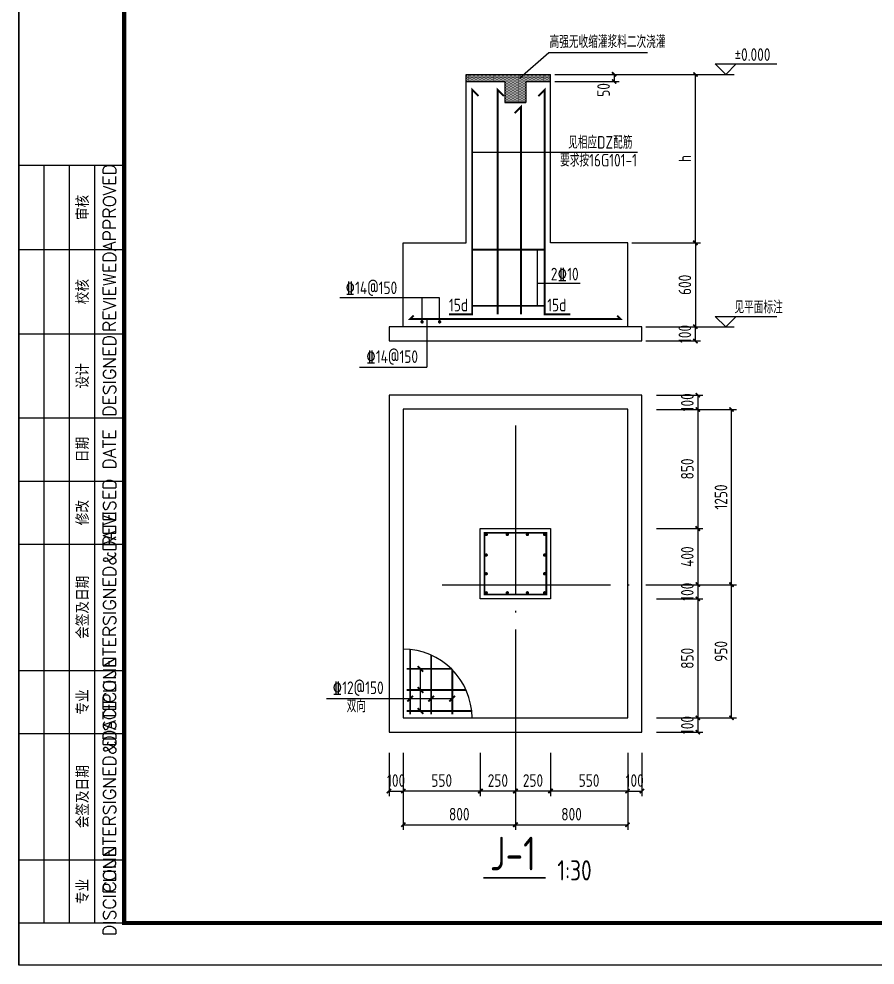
# Model space of a CAD drawing. Header units: millimetres. Extents: x 866561 to 876967, y 40200 to 44891.
# Drawn here: x 867507.5 to 867710.8, y 40201.4 to 40426.1 of the extents above; entities that cross this region are included whole.
import ezdxf
from ezdxf.enums import TextEntityAlignment as Align

# ---------------------------------------------------------------- set-up
doc = ezdxf.new("R2010")
doc.units = ezdxf.units.MM
doc.header["$LTSCALE"] = 1000
doc.header["$MEASUREMENT"] = 0
doc.linetypes.add('DOTE', pattern=[2.42, 2, -0.2, 0.02, -0.2])
for name, color, linetype in [('1505', 2, 'Continuous'), ('1525', 1, 'Continuous'), ('1526', 7, 'Continuous'), ('1527', 7, 'Continuous'), ('1530', 253, 'Continuous'), ('1534', 7, 'Continuous'), ('DIM', 7, 'Continuous'), ('DOTE', 1, 'DOTE'), ('图名下划线', 7, 'Continuous'), ('文字', 7, 'Continuous'), ('构造柱', 3, 'Continuous')]:
    doc.layers.add(name, color=color, linetype=linetype)
doc.styles.add('ECEC_TK', font='txt_l.shx', dxfattribs={"bigfont": 'hztxt_l.shx'})
doc.styles.add('GBHZ', font='gbenor.shx', dxfattribs={"width": 0.9, "bigfont": 'gbcbig.shx'})
doc.dimstyles.new('Y30', dxfattribs={"dimscale": 0, "dimtxt": 3, "dimasz": 0.01, "dimexe": 1.2, "dimexo": 1, "dimgap": 1, "dimtad": 1, "dimdec": 0, "dimlfac": 30, "dimzin": 0, "dimdsep": 46, "dimtxsty": 'GBHZ', "dimblk1": 'DX', "dimblk2": 'DX', "dimsah": 1, "dimcen": 0.09, "dimdle": 1, "dimadec": 0, "dimazin": 0, "dimtfac": 1, "dimtdec": 0, "dimtix": 1, "dimtmove": 2, "dimatfit": 3, "dimldrblk": 'DX', "dimfxl": 0, "dimtolj": 1, "dimtzin": 0, "dimarcsym": 0})

# ---------------------------------------------------------------- blocks, each defined once
blk = doc.blocks.new('DX')
at = {"color": 0, "linetype": 'ByBlock', "const_width": 40}
blk.add_lwpolyline([(-54, -51), (46, 49)], dxfattribs=at)
blk = doc.blocks.new('*D52')
at = {"layer": 'Defpoints', "color": 0, "transparency": 16777216}
for p in [(867595.4, 40252.8), (867598.74, 40252.8), (867598.74, 40242.7)]:
    blk.add_point(p, dxfattribs=at)
at = {"layer": 'dim', "color": 0, "lineweight": -2, "transparency": 16777216}
for p, q in [((867595.4, 40251.8), (867595.4, 40241.5)), ((867598.74, 40251.8), (867598.74, 40241.5)), ((867595.39, 40242.7), (867595.38, 40242.7)), ((867595.4, 40242.7), (867598.74, 40242.7)), ((867598.75, 40242.7), (867598.76, 40242.7))]:
    blk.add_line(p, q, dxfattribs=at)
at = {"layer": 'dim', "color": 0, "lineweight": -2, "transparency": 16777216, "xscale": 0.01, "yscale": 0.01, "zscale": 0.01}
blk.add_blockref('DX', (867595.4, 40242.7), dxfattribs=at)
at = {"layer": 'dim', "color": 0, "lineweight": -2, "transparency": 16777216, "xscale": 0.01, "yscale": 0.01, "zscale": 0.01, "rotation": 180}
blk.add_blockref('DX', (867598.74, 40242.7), dxfattribs=at)
at = {"layer": 'dim', "color": 0, "transparency": 16777216, "insert": (867597.07, 40245.2), "char_height": 3, "attachment_point": 5, "style": 'GBHZ'}
blk.add_mtext('\\A1;100', dxfattribs=at)
blk = doc.blocks.new('*D53')
at = {"layer": 'Defpoints', "color": 0, "transparency": 16777216}
for p in [(867633.74, 40252.8), (867652.07, 40252.8), (867633.74, 40242.7)]:
    blk.add_point(p, dxfattribs=at)
at = {"layer": 'dim', "color": 0, "lineweight": -2, "transparency": 16777216}
for p, q in [((867633.74, 40251.8), (867633.74, 40241.5)), ((867652.07, 40251.8), (867652.07, 40241.5)), ((867652.06, 40242.7), (867633.75, 40242.7))]:
    blk.add_line(p, q, dxfattribs=at)
at = {"layer": 'dim', "color": 0, "lineweight": -2, "transparency": 16777216, "xscale": 0.01, "yscale": 0.01, "zscale": 0.01, "rotation": 180}
blk.add_blockref('DX', (867633.74, 40242.7), dxfattribs=at)
at = {"layer": 'dim', "color": 0, "lineweight": -2, "transparency": 16777216, "xscale": 0.01, "yscale": 0.01, "zscale": 0.01}
blk.add_blockref('DX', (867652.07, 40242.7), dxfattribs=at)
at = {"layer": 'dim', "color": 0, "transparency": 16777216, "insert": (867642.9, 40245.2), "char_height": 3, "attachment_point": 5, "style": 'GBHZ'}
blk.add_mtext('\\A1;550', dxfattribs=at)
blk = doc.blocks.new('*D54')
at = {"layer": 'Defpoints', "color": 0, "transparency": 16777216}
for p in [(867625.4, 40252.8), (867633.74, 40252.8), (867625.4, 40242.7)]:
    blk.add_point(p, dxfattribs=at)
at = {"layer": 'dim', "color": 0, "lineweight": -2, "transparency": 16777216}
for p, q in [((867625.4, 40251.8), (867625.4, 40241.5)), ((867633.74, 40251.8), (867633.74, 40241.5)), ((867633.73, 40242.7), (867625.41, 40242.7))]:
    blk.add_line(p, q, dxfattribs=at)
at = {"layer": 'dim', "color": 0, "lineweight": -2, "transparency": 16777216, "xscale": 0.01, "yscale": 0.01, "zscale": 0.01, "rotation": 180}
blk.add_blockref('DX', (867625.4, 40242.7), dxfattribs=at)
at = {"layer": 'dim', "color": 0, "lineweight": -2, "transparency": 16777216, "xscale": 0.01, "yscale": 0.01, "zscale": 0.01}
blk.add_blockref('DX', (867633.74, 40242.7), dxfattribs=at)
at = {"layer": 'dim', "color": 0, "transparency": 16777216, "insert": (867629.57, 40245.2), "char_height": 3, "attachment_point": 5, "style": 'GBHZ'}
blk.add_mtext('\\A1;250', dxfattribs=at)
blk = doc.blocks.new('*D55')
at = {"layer": 'Defpoints', "color": 0, "transparency": 16777216}
for p in [(867617.07, 40252.8), (867625.4, 40252.8), (867617.07, 40242.7)]:
    blk.add_point(p, dxfattribs=at)
at = {"layer": 'dim', "color": 0, "lineweight": -2, "transparency": 16777216}
for p, q in [((867617.07, 40251.8), (867617.07, 40241.5)), ((867625.4, 40251.8), (867625.4, 40241.5)), ((867625.39, 40242.7), (867617.08, 40242.7))]:
    blk.add_line(p, q, dxfattribs=at)
at = {"layer": 'dim', "color": 0, "lineweight": -2, "transparency": 16777216, "xscale": 0.01, "yscale": 0.01, "zscale": 0.01, "rotation": 180}
blk.add_blockref('DX', (867617.07, 40242.7), dxfattribs=at)
at = {"layer": 'dim', "color": 0, "lineweight": -2, "transparency": 16777216, "xscale": 0.01, "yscale": 0.01, "zscale": 0.01}
blk.add_blockref('DX', (867625.4, 40242.7), dxfattribs=at)
at = {"layer": 'dim', "color": 0, "transparency": 16777216, "insert": (867621.24, 40245.2), "char_height": 3, "attachment_point": 5, "style": 'GBHZ'}
blk.add_mtext('\\A1;250', dxfattribs=at)
blk = doc.blocks.new('*D56')
at = {"layer": 'Defpoints', "color": 0, "transparency": 16777216}
for p in [(867598.74, 40252.8), (867617.07, 40252.8), (867598.74, 40242.7)]:
    blk.add_point(p, dxfattribs=at)
at = {"layer": 'dim', "color": 0, "lineweight": -2, "transparency": 16777216}
for p, q in [((867598.74, 40251.8), (867598.74, 40241.5)), ((867617.07, 40251.8), (867617.07, 40241.5)), ((867617.06, 40242.7), (867598.75, 40242.7))]:
    blk.add_line(p, q, dxfattribs=at)
at = {"layer": 'dim', "color": 0, "lineweight": -2, "transparency": 16777216, "xscale": 0.01, "yscale": 0.01, "zscale": 0.01, "rotation": 180}
blk.add_blockref('DX', (867598.74, 40242.7), dxfattribs=at)
at = {"layer": 'dim', "color": 0, "lineweight": -2, "transparency": 16777216, "xscale": 0.01, "yscale": 0.01, "zscale": 0.01}
blk.add_blockref('DX', (867617.07, 40242.7), dxfattribs=at)
at = {"layer": 'dim', "color": 0, "transparency": 16777216, "insert": (867607.9, 40245.2), "char_height": 3, "attachment_point": 5, "style": 'GBHZ'}
blk.add_mtext('\\A1;550', dxfattribs=at)
blk = doc.blocks.new('*D57')
at = {"layer": 'Defpoints', "color": 0, "transparency": 16777216}
for p in [(867652.07, 40252.8), (867655.4, 40252.8), (867655.4, 40242.7)]:
    blk.add_point(p, dxfattribs=at)
at = {"layer": 'dim', "color": 0, "lineweight": -2, "transparency": 16777216}
for p, q in [((867652.07, 40251.8), (867652.07, 40241.5)), ((867655.4, 40251.8), (867655.4, 40241.5)), ((867652.06, 40242.7), (867652.05, 40242.7)), ((867652.07, 40242.7), (867655.4, 40242.7)), ((867655.41, 40242.7), (867655.42, 40242.7))]:
    blk.add_line(p, q, dxfattribs=at)
at = {"layer": 'dim', "color": 0, "lineweight": -2, "transparency": 16777216, "xscale": 0.01, "yscale": 0.01, "zscale": 0.01}
blk.add_blockref('DX', (867652.07, 40242.7), dxfattribs=at)
at = {"layer": 'dim', "color": 0, "lineweight": -2, "transparency": 16777216, "xscale": 0.01, "yscale": 0.01, "zscale": 0.01, "rotation": 180}
blk.add_blockref('DX', (867655.4, 40242.7), dxfattribs=at)
at = {"layer": 'dim', "color": 0, "transparency": 16777216, "insert": (867653.74, 40245.2), "char_height": 3, "attachment_point": 5, "style": 'GBHZ'}
blk.add_mtext('\\A1;100', dxfattribs=at)
blk = doc.blocks.new('*D58')
at = {"layer": 'Defpoints', "color": 0, "transparency": 16777216}
for p in [(867598.74, 40252.8), (867625.4, 40252.8), (867625.4, 40234.7)]:
    blk.add_point(p, dxfattribs=at)
at = {"layer": 'dim', "color": 0, "lineweight": -2, "transparency": 16777216}
for p, q in [((867598.74, 40251.8), (867598.74, 40233.5)), ((867625.4, 40251.8), (867625.4, 40233.5)), ((867598.75, 40234.7), (867625.39, 40234.7))]:
    blk.add_line(p, q, dxfattribs=at)
at = {"layer": 'dim', "color": 0, "lineweight": -2, "transparency": 16777216, "xscale": 0.01, "yscale": 0.01, "zscale": 0.01, "rotation": 180}
blk.add_blockref('DX', (867598.74, 40234.7), dxfattribs=at)
at = {"layer": 'dim', "color": 0, "lineweight": -2, "transparency": 16777216, "xscale": 0.01, "yscale": 0.01, "zscale": 0.01}
blk.add_blockref('DX', (867625.4, 40234.7), dxfattribs=at)
at = {"layer": 'dim', "color": 0, "transparency": 16777216, "insert": (867612.07, 40237.2), "char_height": 3, "attachment_point": 5, "style": 'GBHZ'}
blk.add_mtext('\\A1;800', dxfattribs=at)
blk = doc.blocks.new('*D24')
at = {"layer": 'Defpoints', "color": 0, "transparency": 16777216}
for p in [(867625.4, 40252.8), (867652.07, 40252.8), (867652.07, 40234.7)]:
    blk.add_point(p, dxfattribs=at)
at = {"layer": 'dim', "color": 0, "lineweight": -2, "transparency": 16777216}
for p, q in [((867625.4, 40251.8), (867625.4, 40233.5)), ((867652.07, 40251.8), (867652.07, 40233.5)), ((867625.41, 40234.7), (867652.06, 40234.7))]:
    blk.add_line(p, q, dxfattribs=at)
at = {"layer": 'dim', "color": 0, "lineweight": -2, "transparency": 16777216, "xscale": 0.01, "yscale": 0.01, "zscale": 0.01, "rotation": 180}
blk.add_blockref('DX', (867625.4, 40234.7), dxfattribs=at)
at = {"layer": 'dim', "color": 0, "lineweight": -2, "transparency": 16777216, "xscale": 0.01, "yscale": 0.01, "zscale": 0.01}
blk.add_blockref('DX', (867652.07, 40234.7), dxfattribs=at)
at = {"layer": 'dim', "color": 0, "transparency": 16777216, "insert": (867638.74, 40237.2), "char_height": 3, "attachment_point": 5, "style": 'GBHZ'}
blk.add_mtext('\\A1;800', dxfattribs=at)
blk = doc.blocks.new('*D25')
at = {"layer": 'Defpoints', "color": 0, "transparency": 16777216}
for p in [(867657.9, 40336.73), (867657.9, 40333.39), (867668.73, 40333.39)]:
    blk.add_point(p, dxfattribs=at)
at = {"layer": 'dim', "color": 0, "lineweight": -2, "transparency": 16777216}
for p, q in [((867658.9, 40336.73), (867669.93, 40336.73)), ((867668.73, 40336.74), (867668.73, 40336.75)), ((867668.73, 40336.73), (867668.73, 40333.39)), ((867658.9, 40333.39), (867669.93, 40333.39)), ((867668.73, 40333.38), (867668.73, 40333.37))]:
    blk.add_line(p, q, dxfattribs=at)
at = {"layer": 'dim', "color": 0, "lineweight": -2, "transparency": 16777216, "xscale": 0.01, "yscale": 0.01, "zscale": 0.01}
for p, rotation in [((867668.73, 40336.73), 270), ((867668.73, 40333.39), 90)]:
    blk.add_blockref('DX', p, dxfattribs=dict(at, rotation=rotation))
at = {"layer": 'dim', "color": 0, "transparency": 16777216, "insert": (867666.23, 40335.06), "char_height": 3, "attachment_point": 5, "rotation": 90, "style": 'GBHZ'}
blk.add_mtext('\\A1;100', dxfattribs=at)
blk = doc.blocks.new('*D26')
at = {"layer": 'Defpoints', "color": 0, "transparency": 16777216}
for p in [(867657.9, 40333.39), (867657.9, 40305.06), (867668.73, 40305.06)]:
    blk.add_point(p, dxfattribs=at)
at = {"layer": 'dim', "color": 0, "lineweight": -2, "transparency": 16777216}
for p, q in [((867658.9, 40333.39), (867669.93, 40333.39)), ((867668.73, 40333.38), (867668.73, 40305.07)), ((867658.9, 40305.06), (867669.93, 40305.06))]:
    blk.add_line(p, q, dxfattribs=at)
at = {"layer": 'dim', "color": 0, "lineweight": -2, "transparency": 16777216, "xscale": 0.01, "yscale": 0.01, "zscale": 0.01}
for p, rotation in [((867668.73, 40333.39), 90), ((867668.73, 40305.06), 270)]:
    blk.add_blockref('DX', p, dxfattribs=dict(at, rotation=rotation))
at = {"layer": 'dim', "color": 0, "transparency": 16777216, "insert": (867666.23, 40319.23), "char_height": 3, "attachment_point": 5, "rotation": 90, "style": 'GBHZ'}
blk.add_mtext('\\A1;850', dxfattribs=at)
blk = doc.blocks.new('*D27')
at = {"layer": 'Defpoints', "color": 0, "transparency": 16777216}
for p in [(867657.9, 40305.06), (867657.9, 40291.73), (867668.73, 40291.73)]:
    blk.add_point(p, dxfattribs=at)
at = {"layer": 'dim', "color": 0, "lineweight": -2, "transparency": 16777216}
for p, q in [((867658.9, 40305.06), (867669.93, 40305.06)), ((867668.73, 40305.05), (867668.73, 40291.74)), ((867658.9, 40291.73), (867669.93, 40291.73))]:
    blk.add_line(p, q, dxfattribs=at)
at = {"layer": 'dim', "color": 0, "lineweight": -2, "transparency": 16777216, "xscale": 0.01, "yscale": 0.01, "zscale": 0.01}
for p, rotation in [((867668.73, 40305.06), 90), ((867668.73, 40291.73), 270)]:
    blk.add_blockref('DX', p, dxfattribs=dict(at, rotation=rotation))
at = {"layer": 'dim', "color": 0, "transparency": 16777216, "insert": (867666.23, 40298.39), "char_height": 3, "attachment_point": 5, "rotation": 90, "style": 'GBHZ'}
blk.add_mtext('\\A1;400', dxfattribs=at)
blk = doc.blocks.new('*D28')
at = {"layer": 'Defpoints', "color": 0, "transparency": 16777216}
for p in [(867657.9, 40291.73), (867657.9, 40288.39), (867668.73, 40288.39)]:
    blk.add_point(p, dxfattribs=at)
at = {"layer": 'dim', "color": 0, "lineweight": -2, "transparency": 16777216}
for p, q in [((867658.9, 40291.73), (867669.93, 40291.73)), ((867668.73, 40291.74), (867668.73, 40291.75)), ((867668.73, 40291.73), (867668.73, 40288.39)), ((867658.9, 40288.39), (867669.93, 40288.39)), ((867668.73, 40288.38), (867668.73, 40288.37))]:
    blk.add_line(p, q, dxfattribs=at)
at = {"layer": 'dim', "color": 0, "lineweight": -2, "transparency": 16777216, "xscale": 0.01, "yscale": 0.01, "zscale": 0.01}
for p, rotation in [((867668.73, 40291.73), 270), ((867668.73, 40288.39), 90)]:
    blk.add_blockref('DX', p, dxfattribs=dict(at, rotation=rotation))
at = {"layer": 'dim', "color": 0, "transparency": 16777216, "insert": (867666.23, 40290.06), "char_height": 3, "attachment_point": 5, "rotation": 90, "style": 'GBHZ'}
blk.add_mtext('\\A1;100', dxfattribs=at)
blk = doc.blocks.new('*D29')
at = {"layer": 'Defpoints', "color": 0, "transparency": 16777216}
for p in [(867657.9, 40288.39), (867657.9, 40260.06), (867668.73, 40260.06)]:
    blk.add_point(p, dxfattribs=at)
at = {"layer": 'dim', "color": 0, "lineweight": -2, "transparency": 16777216}
for p, q in [((867658.9, 40288.39), (867669.93, 40288.39)), ((867668.73, 40288.38), (867668.73, 40260.07)), ((867658.9, 40260.06), (867669.93, 40260.06))]:
    blk.add_line(p, q, dxfattribs=at)
at = {"layer": 'dim', "color": 0, "lineweight": -2, "transparency": 16777216, "xscale": 0.01, "yscale": 0.01, "zscale": 0.01}
for p, rotation in [((867668.73, 40288.39), 90), ((867668.73, 40260.06), 270)]:
    blk.add_blockref('DX', p, dxfattribs=dict(at, rotation=rotation))
at = {"layer": 'dim', "color": 0, "transparency": 16777216, "insert": (867666.23, 40274.23), "char_height": 3, "attachment_point": 5, "rotation": 90, "style": 'GBHZ'}
blk.add_mtext('\\A1;850', dxfattribs=at)
blk = doc.blocks.new('*D30')
at = {"layer": 'Defpoints', "color": 0, "transparency": 16777216}
for p in [(867657.9, 40260.06), (867657.9, 40256.73), (867668.73, 40256.73)]:
    blk.add_point(p, dxfattribs=at)
at = {"layer": 'dim', "color": 0, "lineweight": -2, "transparency": 16777216}
for p, q in [((867658.9, 40260.06), (867669.93, 40260.06)), ((867668.73, 40260.07), (867668.73, 40260.08)), ((867668.73, 40260.06), (867668.73, 40256.73)), ((867658.9, 40256.73), (867669.93, 40256.73)), ((867668.73, 40256.72), (867668.73, 40256.71))]:
    blk.add_line(p, q, dxfattribs=at)
at = {"layer": 'dim', "color": 0, "lineweight": -2, "transparency": 16777216, "xscale": 0.01, "yscale": 0.01, "zscale": 0.01}
for p, rotation in [((867668.73, 40260.06), 270), ((867668.73, 40256.73), 90)]:
    blk.add_blockref('DX', p, dxfattribs=dict(at, rotation=rotation))
at = {"layer": 'dim', "color": 0, "transparency": 16777216, "insert": (867666.23, 40258.39), "char_height": 3, "attachment_point": 5, "rotation": 90, "style": 'GBHZ'}
blk.add_mtext('\\A1;100', dxfattribs=at)
blk = doc.blocks.new('*D31')
at = {"layer": 'Defpoints', "color": 0, "transparency": 16777216}
for p in [(867657.9, 40291.73), (867676.73, 40291.73), (867657.9, 40260.06)]:
    blk.add_point(p, dxfattribs=at)
at = {"layer": 'dim', "color": 0, "lineweight": -2, "transparency": 16777216}
for p, q in [((867658.9, 40291.73), (867677.93, 40291.73)), ((867676.73, 40260.07), (867676.73, 40291.72)), ((867658.9, 40260.06), (867677.93, 40260.06))]:
    blk.add_line(p, q, dxfattribs=at)
at = {"layer": 'dim', "color": 0, "lineweight": -2, "transparency": 16777216, "xscale": 0.01, "yscale": 0.01, "zscale": 0.01}
for p, rotation in [((867676.73, 40291.73), 90), ((867676.73, 40260.06), 270)]:
    blk.add_blockref('DX', p, dxfattribs=dict(at, rotation=rotation))
at = {"layer": 'dim', "color": 0, "transparency": 16777216, "insert": (867674.23, 40275.89), "char_height": 3, "attachment_point": 5, "rotation": 90, "style": 'GBHZ'}
blk.add_mtext('\\A1;950', dxfattribs=at)
blk = doc.blocks.new('*D32')
at = {"layer": 'Defpoints', "color": 0, "transparency": 16777216}
for p in [(867657.9, 40333.39), (867676.73, 40333.39), (867657.9, 40291.73)]:
    blk.add_point(p, dxfattribs=at)
at = {"layer": 'dim', "color": 0, "lineweight": -2, "transparency": 16777216}
for p, q in [((867658.9, 40333.39), (867677.93, 40333.39)), ((867676.73, 40291.74), (867676.73, 40333.38)), ((867658.9, 40291.73), (867677.93, 40291.73))]:
    blk.add_line(p, q, dxfattribs=at)
at = {"layer": 'dim', "color": 0, "lineweight": -2, "transparency": 16777216, "xscale": 0.01, "yscale": 0.01, "zscale": 0.01}
for p, rotation in [((867676.73, 40333.39), 90), ((867676.73, 40291.73), 270)]:
    blk.add_blockref('DX', p, dxfattribs=dict(at, rotation=rotation))
at = {"layer": 'dim', "color": 0, "transparency": 16777216, "insert": (867674.23, 40312.56), "char_height": 3, "attachment_point": 5, "rotation": 90, "style": 'GBHZ'}
blk.add_mtext('\\A1;1250', dxfattribs=at)
blk = doc.blocks.new('*D33')
at = {"layer": 'Defpoints', "color": 0, "transparency": 16777216}
for p in [(867655.4, 40352.97), (867668.15, 40352.97), (867655.4, 40349.64)]:
    blk.add_point(p, dxfattribs=at)
at = {"layer": 'dim', "color": 0, "lineweight": -2, "transparency": 16777216}
for p, q in [((867656.4, 40352.97), (867669.35, 40352.97)), ((867668.15, 40352.98), (867668.15, 40352.99)), ((867668.15, 40349.64), (867668.15, 40352.97)), ((867656.4, 40349.64), (867669.35, 40349.64)), ((867668.15, 40349.63), (867668.15, 40349.62))]:
    blk.add_line(p, q, dxfattribs=at)
at = {"layer": 'dim', "color": 0, "lineweight": -2, "transparency": 16777216, "xscale": 0.01, "yscale": 0.01, "zscale": 0.01}
for p, rotation in [((867668.15, 40352.97), 270), ((867668.15, 40349.64), 90)]:
    blk.add_blockref('DX', p, dxfattribs=dict(at, rotation=rotation))
at = {"layer": 'dim', "color": 0, "transparency": 16777216, "insert": (867665.65, 40351.3), "char_height": 3, "attachment_point": 5, "rotation": 90, "style": 'GBHZ'}
blk.add_mtext('\\A1;100', dxfattribs=at)
blk = doc.blocks.new('*D34')
at = {"layer": 'Defpoints', "color": 0, "transparency": 16777216}
for p in [(867646.33, 40412.97), (867668.15, 40412.97), (867652.07, 40372.97)]:
    blk.add_point(p, dxfattribs=at)
at = {"layer": 'dim', "color": 0, "lineweight": -2, "transparency": 16777216}
for p, q in [((867647.33, 40412.97), (867669.35, 40412.97)), ((867668.15, 40372.98), (867668.15, 40412.96)), ((867653.07, 40372.97), (867669.35, 40372.97))]:
    blk.add_line(p, q, dxfattribs=at)
at = {"layer": 'dim', "color": 0, "lineweight": -2, "transparency": 16777216, "xscale": 0.01, "yscale": 0.01, "zscale": 0.01}
for p, rotation in [((867668.15, 40412.97), 90), ((867668.15, 40372.97), 270)]:
    blk.add_blockref('DX', p, dxfattribs=dict(at, rotation=rotation))
at = {"layer": 'dim', "color": 0, "transparency": 16777216, "insert": (867665.65, 40392.97), "char_height": 3, "attachment_point": 5, "rotation": 90, "style": 'GBHZ'}
blk.add_mtext('\\A1;h', dxfattribs=at)
blk = doc.blocks.new('*D35')
at = {"layer": 'Defpoints', "color": 0, "transparency": 16777216}
for p in [(867633.74, 40412.97), (867633.74, 40411.3), (867648.84, 40411.3)]:
    blk.add_point(p, dxfattribs=at)
at = {"layer": 'dim', "color": 0, "lineweight": -2, "transparency": 16777216}
for p, q in [((867634.74, 40412.97), (867650.04, 40412.97)), ((867634.74, 40411.3), (867650.04, 40411.3)), ((867648.84, 40412.98), (867648.84, 40412.99)), ((867648.84, 40412.97), (867648.84, 40411.3)), ((867648.84, 40411.29), (867648.84, 40411.28))]:
    blk.add_line(p, q, dxfattribs=at)
at = {"layer": 'dim', "color": 0, "lineweight": -2, "transparency": 16777216, "xscale": 0.01, "yscale": 0.01, "zscale": 0.01}
for p, rotation in [((867648.84, 40412.97), 270), ((867648.84, 40411.3), 90)]:
    blk.add_blockref('DX', p, dxfattribs=dict(at, rotation=rotation))
at = {"layer": 'dim', "color": 0, "transparency": 16777216, "insert": (867646.34, 40409.27), "char_height": 3, "attachment_point": 5, "rotation": 90, "style": 'GBHZ'}
blk.add_mtext('\\A1;50', dxfattribs=at)
blk = doc.blocks.new('*D36')
at = {"layer": 'Defpoints', "color": 0, "transparency": 16777216}
for p in [(867652.07, 40372.97), (867655.4, 40352.97), (867668.15, 40352.97)]:
    blk.add_point(p, dxfattribs=at)
at = {"layer": 'dim', "color": 0, "lineweight": -2, "transparency": 16777216}
for p, q in [((867653.07, 40372.97), (867669.35, 40372.97)), ((867668.15, 40372.96), (867668.15, 40352.98)), ((867656.4, 40352.97), (867669.35, 40352.97))]:
    blk.add_line(p, q, dxfattribs=at)
at = {"layer": 'dim', "color": 0, "lineweight": -2, "transparency": 16777216, "xscale": 0.01, "yscale": 0.01, "zscale": 0.01}
for p, rotation in [((867668.15, 40372.97), 90), ((867668.15, 40352.97), 270)]:
    blk.add_blockref('DX', p, dxfattribs=dict(at, rotation=rotation))
at = {"layer": 'dim', "color": 0, "transparency": 16777216, "insert": (867665.65, 40362.97), "char_height": 3, "attachment_point": 5, "rotation": 90, "style": 'GBHZ'}
blk.add_mtext('\\A1;600', dxfattribs=at)

msp = doc.modelspace()

# ---------------------------------------------------------------- hatches: boundary and pattern name
at = {"layer": '构造柱'}
h = msp.add_hatch(dxfattribs=at)
h.set_pattern_fill('DOTS', color=256, scale=5, style=0)
h.set_pattern_definition([(0, (612.31012, -911.09), (0.15625, 0.3125), [0, -0.3125])])
h.paths.add_polyline_path([(867627.904, 40411.304), (867633.738, 40411.304), (867633.738, 40412.971), (867613.738, 40412.971), (867613.738, 40411.304), (867622.904, 40411.304), (867622.904, 40406.304), (867627.904, 40406.304)])

# ---------------------------------------------------------------- linework, layer by layer
for p, q in [((867507.484, 40201.355), (867507.484, 40795.355)), ((867507.484, 40795.355), (867507.484, 40201.355)), ((867626.424, 40412.136, 40.505), (867633.368, 40418.189, 40.505)), ((867633.368, 40418.189, 40.505), (867656.809, 40418.189, 40.505)), ((867513.484, 40211.355), (867513.484, 40391.355)), ((867519.484, 40211.355), (867519.484, 40391.355)), ((867525.484, 40211.355), (867525.484, 40391.355)), ((867507.484, 40371.355), (867532.484, 40371.355)), ((867507.484, 40351.355), (867532.484, 40351.355)), ((867507.484, 40331.355), (867532.484, 40331.355)), ((867507.484, 40316.355), (867532.484, 40316.355)), ((867507.484, 40301.355), (867532.484, 40301.355)), ((867507.484, 40271.355), (867532.484, 40271.355)), ((867507.484, 40256.355), (867532.484, 40256.355)), ((867507.484, 40226.355), (867532.484, 40226.355)), ((868348.484, 40201.355), (867507.484, 40201.355))]:
    msp.add_line(p, q)
at = {"color": 0, "const_width": 1}
msp.add_lwpolyline([(868338.484, 40211.355), (867532.484, 40211.355), (867532.484, 40785.355), (868338.484, 40785.355)], close=True, dxfattribs=at)
msp.add_lwpolyline([(867507.484, 40391.355), (867507.484, 40211.355), (867532.484, 40211.355), (867532.484, 40391.355)], close=True)
at = {"layer": '1505'}
for p, q in [((867613.738, 40412.971), (867633.738, 40412.971)), ((867613.738, 40372.971), (867613.738, 40412.971)), ((867613.738, 40411.304), (867622.904, 40411.304)), ((867622.904, 40411.304), (867622.904, 40406.304)), ((867627.904, 40411.304), (867633.738, 40411.304)), ((867627.904, 40411.304), (867627.904, 40406.304)), ((867633.738, 40372.971), (867633.738, 40412.971)), ((867622.904, 40406.304), (867627.904, 40406.304)), ((867598.738, 40352.971), (867598.738, 40372.971)), ((867598.738, 40372.971), (867613.738, 40372.971))]:
    msp.add_line(p, q, dxfattribs=at)
for points in [[(867652.071, 40352.971), (867652.071, 40372.971), (867633.738, 40372.971)], [(867595.405, 40349.638), (867655.404, 40349.638), (867655.404, 40352.971), (867595.405, 40352.971), (867595.405, 40349.638)], [(867595.404, 40336.728), (867595.404, 40256.728), (867655.404, 40256.728), (867655.404, 40336.728), (867595.404, 40336.728)], [(867598.738, 40333.395), (867598.738, 40260.061), (867652.071, 40260.061), (867652.071, 40333.395), (867598.738, 40333.395)]]:
    msp.add_lwpolyline(points, dxfattribs=at)
msp.add_lwpolyline([(867633.738, 40305.061), (867633.738, 40288.395), (867617.071, 40288.395), (867617.071, 40305.061)], close=True, dxfattribs=at)
msp.add_arc((867598.738, 40260.061), 16.363, 0, 90, dxfattribs=at)
at = {"layer": '1525', "const_width": 0.45}
for points in [[(867616.638, 40407.804), (867615.138, 40409.304), (867615.138, 40355.971), (867609.668, 40355.971)], [(867621.187, 40355.971), (867621.187, 40409.334), (867622.687, 40407.834)], [(867630.838, 40407.804), (867632.338, 40409.304), (867632.338, 40355.971), (867638.463, 40355.971)], [(867626.746, 40355.971), (867626.746, 40405.236), (867625.246, 40403.736)], [(867615.138, 40371.304), (867632.338, 40371.304)], [(867615.138, 40357.971), (867632.338, 40357.971)], [(867601.238, 40355.671), (867600.405, 40354.838), (867650.404, 40354.838), (867649.571, 40355.671)], [(867618.071, 40289.395), (867618.071, 40304.061), (867632.738, 40304.061), (867632.738, 40289.395), (867618.071, 40289.395)], [(867600.405, 40260.895), (867600.405, 40276.34)], [(867605.405, 40260.895), (867605.405, 40275.005)], [(867599.571, 40271.728), (867610.211, 40271.728)], [(867610.405, 40260.895), (867610.405, 40271.535)], [(867599.571, 40266.728), (867613.681, 40266.728)], [(867599.571, 40261.728), (867615.016, 40261.728)]]:
    msp.add_lwpolyline(points, dxfattribs=at)
at = {"layer": '1525', "const_width": 0.4}
for points in [[(867603.437, 40354.166, 1), (867603.037, 40354.166, 1), (867603.437, 40354.166, 1)], [(867607.604, 40354.166, 1), (867607.204, 40354.166, 1), (867607.604, 40354.166, 1)], [(867618.471, 40303.461, -1), (867618.471, 40303.861, -1), (867618.471, 40303.461, -1)], [(867623.475, 40303.461, 1), (867623.475, 40303.861, 1), (867623.475, 40303.461, 1)], [(867628.252, 40303.461, -1), (867628.252, 40303.861, -1), (867628.252, 40303.461, -1)], [(867632.338, 40303.461, -1), (867632.338, 40303.861, -1), (867632.338, 40303.461, -1)], [(867618.471, 40298.571, -1), (867618.471, 40298.971, -1), (867618.471, 40298.571, -1)], [(867632.338, 40298.571, -1), (867632.338, 40298.971, -1), (867632.338, 40298.571, -1)], [(867618.471, 40294.129, -1), (867618.471, 40294.529, -1), (867618.471, 40294.129, -1)], [(867632.338, 40294.129, -1), (867632.338, 40294.529, -1), (867632.338, 40294.129, -1)], [(867618.471, 40289.595, -1), (867618.471, 40289.995, -1), (867618.471, 40289.595, -1)], [(867623.475, 40289.595, 1), (867623.475, 40289.995, 1), (867623.475, 40289.595, 1)], [(867628.252, 40289.595, -1), (867628.252, 40289.995, -1), (867628.252, 40289.595, -1)], [(867632.338, 40289.595, -1), (867632.338, 40289.995, -1), (867632.338, 40289.595, -1)]]:
    msp.add_lwpolyline(points, format="xyb", dxfattribs=at)
at = {"layer": '1526'}
for p, q in [((867607.404, 40359.877), (867583.674, 40359.877)), ((867603.237, 40354.166), (867603.237, 40359.877)), ((867607.404, 40354.166), (867607.404, 40359.877)), ((867604.404, 40354.838), (867604.404, 40343.418)), ((867588.397, 40343.418), (867604.404, 40343.418)), ((867602.859, 40261.728), (867602.859, 40271.728)), ((867580.567, 40264.654), (867610.405, 40264.654))]:
    msp.add_line(p, q, dxfattribs=at)
at = {"layer": '1527', "const_width": 0.45}
for points in [[(867602.192, 40272.395), (867603.525, 40271.061)], [(867602.192, 40267.395), (867603.525, 40266.061)], [(867599.738, 40263.987), (867601.071, 40265.321)], [(867604.738, 40263.987), (867606.071, 40265.321)], [(867609.738, 40263.987), (867611.071, 40265.321)], [(867602.192, 40262.395), (867603.525, 40261.061)]]:
    msp.add_lwpolyline(points, dxfattribs=at)
at = {"layer": '1530'}
for p, q in [((867615.138, 40394.491), (867654.394, 40394.491)), ((867630.588, 40371.304), (867630.588, 40357.971)), ((867630.588, 40363.332), (867640.82, 40363.332)), ((867669.349, 40352.971), (867677.349, 40352.971))]:
    msp.add_line(p, q, dxfattribs=at)
at = {"layer": '1534'}
msp.add_line((867669.349, 40412.971), (867677.349, 40412.971), dxfattribs=at)
for points in [[(867677.849, 40415.471), (867675.349, 40412.971), (867672.849, 40415.471), (867687.508, 40415.471)], [(867677.849, 40355.471), (867675.349, 40352.971), (867672.849, 40355.471), (867687.508, 40355.471)]]:
    msp.add_lwpolyline(points, dxfattribs=at)
at = {"layer": 'DOTE', "linetype": 'DOTE', "ltscale": 0.02}
for p, q in [((867625.404, 40329.518), (867625.404, 40238.149)), ((867607.988, 40291.728), (867666.032, 40291.728))]:
    msp.add_line(p, q, dxfattribs=at)
at = {"layer": '文字', "color": 6, "const_width": 0.4}
msp.add_lwpolyline([(867617.81, 40222.046), (867632.607, 40222.046)], dxfattribs=at)

# ---------------------------------------------------------------- texts
at = {"style": 'ECEC_TK'}
for s, p in [('APPROVED', (867528.984, 40381.355)), ('审核', (867522.484, 40381.355)), ('REVIEWED', (867528.984, 40361.355)), ('校核', (867522.484, 40361.355)), ('DESIGNED', (867528.984, 40341.355)), ('设计', (867522.484, 40341.355)), ('DATE', (867528.984, 40323.855)), ('日期', (867522.484, 40323.855)), ('REVISED', (867528.984, 40308.855)), ('修改', (867522.484, 40308.855)), ('COUNTERSIGNED&DATE', (867528.984, 40286.355)), ('会签及日期', (867522.484, 40286.355)), ('DISCIPLINE', (867528.984, 40263.855)), ('专业', (867522.484, 40263.855)), ('COUNTERSIGNED&DATE', (867528.984, 40241.355)), ('会签及日期', (867522.484, 40241.355)), ('DISCIPLINE', (867528.984, 40218.855)), ('专业', (867522.484, 40218.855))]:
    msp.add_text(s, height=3, rotation=90, dxfattribs=at).set_placement(p, align=Align.MIDDLE)
at = {"layer": '1526', "style": 'GBHZ', "width": 0.9}
for s, p in [('2%%13210', (867633.807, 40364.021)), ('%%13214@150', (867585.004, 40360.758)), ('%%13214@150', (867589.947, 40344.403)), ('%%13212@150', (867581.945, 40265.74)), ('双向', (867585.328, 40261.411))]:
    msp.add_text(s, height=3, dxfattribs=at).set_placement(p)
at = {"layer": '1530', "style": 'GBHZ', "width": 0.9}
for p in [(867609.625, 40356.671), (867632.95, 40356.671)]:
    msp.add_text('15d', height=3, dxfattribs=at).set_placement(p)
at = {"layer": '1534', "style": 'GBHZ', "width": 0.9}
for s, p in [('高强无收缩灌浆料二次浇灌', (867633.518, 40419.214, 40.505)), ('%%P0.000', (867677.432, 40416.171)), ('见平面标注', (867677.432, 40356.171))]:
    msp.add_text(s, height=3, dxfattribs=at).set_placement(p)
at = {"layer": '图名下划线', "style": 'GBHZ', "width": 0.9}
for s, p in [('见相应DZ配筋', (867637.925, 40395.321)), ('要求按16G101-1', (867636.019, 40391.077))]:
    msp.add_text(s, height=3, dxfattribs=at).set_placement(p)
at = {"layer": '文字', "color": 6, "style": 'GBHZ', "width": 0.9}
for s, height, p in [('J-1', 8, (867619.358, 40223.841)), ('1:30', 4.8, (867635.362, 40221.459))]:
    msp.add_text(s, height=height, dxfattribs=at).set_placement(p)

# ---------------------------------------------------------------- dimensions: what is measured, and where the dimension line sits
at = {"layer": 'dim'}
dim = msp.add_linear_dim(base=(867648.839, 40411.304), p1=(867633.738, 40412.971), p2=(867633.738, 40411.304), angle=90, dimstyle='Y30', override={"dimscale": 1}, dxfattribs=at)
dim.commit()
dim.dimension.update_dxf_attribs({"geometry": '*D35', "text_midpoint": (867646.339, 40409.266), "dimtype": 160})
dim = msp.add_linear_dim(base=(867668.149, 40412.971), p1=(867652.071, 40372.971), p2=(867646.326, 40412.971), angle=90, text='h', dimstyle='Y30', override={"dimscale": 1}, dxfattribs=at)
dim.commit()
dim.dimension.update_dxf_attribs({"geometry": '*D34', "text_midpoint": (867665.649, 40392.971)})
for base, p1, p2, angle, picture, middle in [((867668.149, 40352.971), (867652.071, 40372.971), (867655.404, 40352.971), 90, '*D36', (867665.649, 40362.971)), ((867668.149, 40352.971), (867655.404, 40349.638), (867655.404, 40352.971), 90, '*D33', (867665.649, 40351.304)), ((867668.726, 40333.395), (867657.904, 40336.728), (867657.904, 40333.395), 270, '*D25', (867666.226, 40335.061)), ((867668.726, 40305.061), (867657.904, 40333.395), (867657.904, 40305.061), 270, '*D26', (867666.226, 40319.228)), ((867676.726, 40333.395), (867657.904, 40291.728), (867657.904, 40333.395), 270, '*D32', (867674.226, 40312.561)), ((867668.726, 40291.728), (867657.904, 40305.061), (867657.904, 40291.728), 270, '*D27', (867666.226, 40298.395)), ((867668.726, 40288.395), (867657.904, 40291.728), (867657.904, 40288.395), 270, '*D28', (867666.226, 40290.061)), ((867676.726, 40291.728), (867657.904, 40260.061), (867657.904, 40291.728), 270, '*D31', (867674.226, 40275.895)), ((867668.726, 40260.061), (867657.904, 40288.395), (867657.904, 40260.061), 270, '*D29', (867666.226, 40274.228)), ((867668.726, 40256.728), (867657.904, 40260.061), (867657.904, 40256.728), 270, '*D30', (867666.226, 40258.395)), ((867598.738, 40242.705), (867617.071, 40252.802), (867598.738, 40252.802), 180, '*D56', (867607.904, 40245.205)), ((867625.404, 40234.705), (867598.738, 40252.802), (867625.404, 40252.802), 180, '*D58', (867612.071, 40237.205)), ((867617.071, 40242.705), (867625.404, 40252.802), (867617.071, 40252.802), 180, '*D55', (867621.238, 40245.205)), ((867625.404, 40242.705), (867633.738, 40252.802), (867625.404, 40252.802), 180, '*D54', (867629.571, 40245.205)), ((867652.071, 40234.705), (867625.404, 40252.802), (867652.071, 40252.802), 180, '*D24', (867638.738, 40237.205)), ((867633.738, 40242.705), (867652.071, 40252.802), (867633.738, 40252.802), 180, '*D53', (867642.904, 40245.205))]:
    dim = msp.add_linear_dim(base=base, p1=p1, p2=p2, angle=angle, dimstyle='Y30', override={"dimscale": 1}, dxfattribs=at)
    dim.commit()
    dim.dimension.update_dxf_attribs({"geometry": picture, "text_midpoint": middle})
for base, p1, p2, picture, middle in [((867598.738, 40242.705), (867595.404, 40252.802), (867598.738, 40252.802), '*D52', (867597.071, 40245.205)), ((867655.404, 40242.705), (867652.071, 40252.802), (867655.404, 40252.802), '*D57', (867653.738, 40245.205))]:
    dim = msp.add_linear_dim(base=base, p1=p1, p2=p2, dimstyle='Y30', override={"dimscale": 1}, dxfattribs=at)
    dim.commit()
    dim.dimension.update_dxf_attribs({"geometry": picture, "text_midpoint": middle})

doc.saveas('drawing.dxf')
